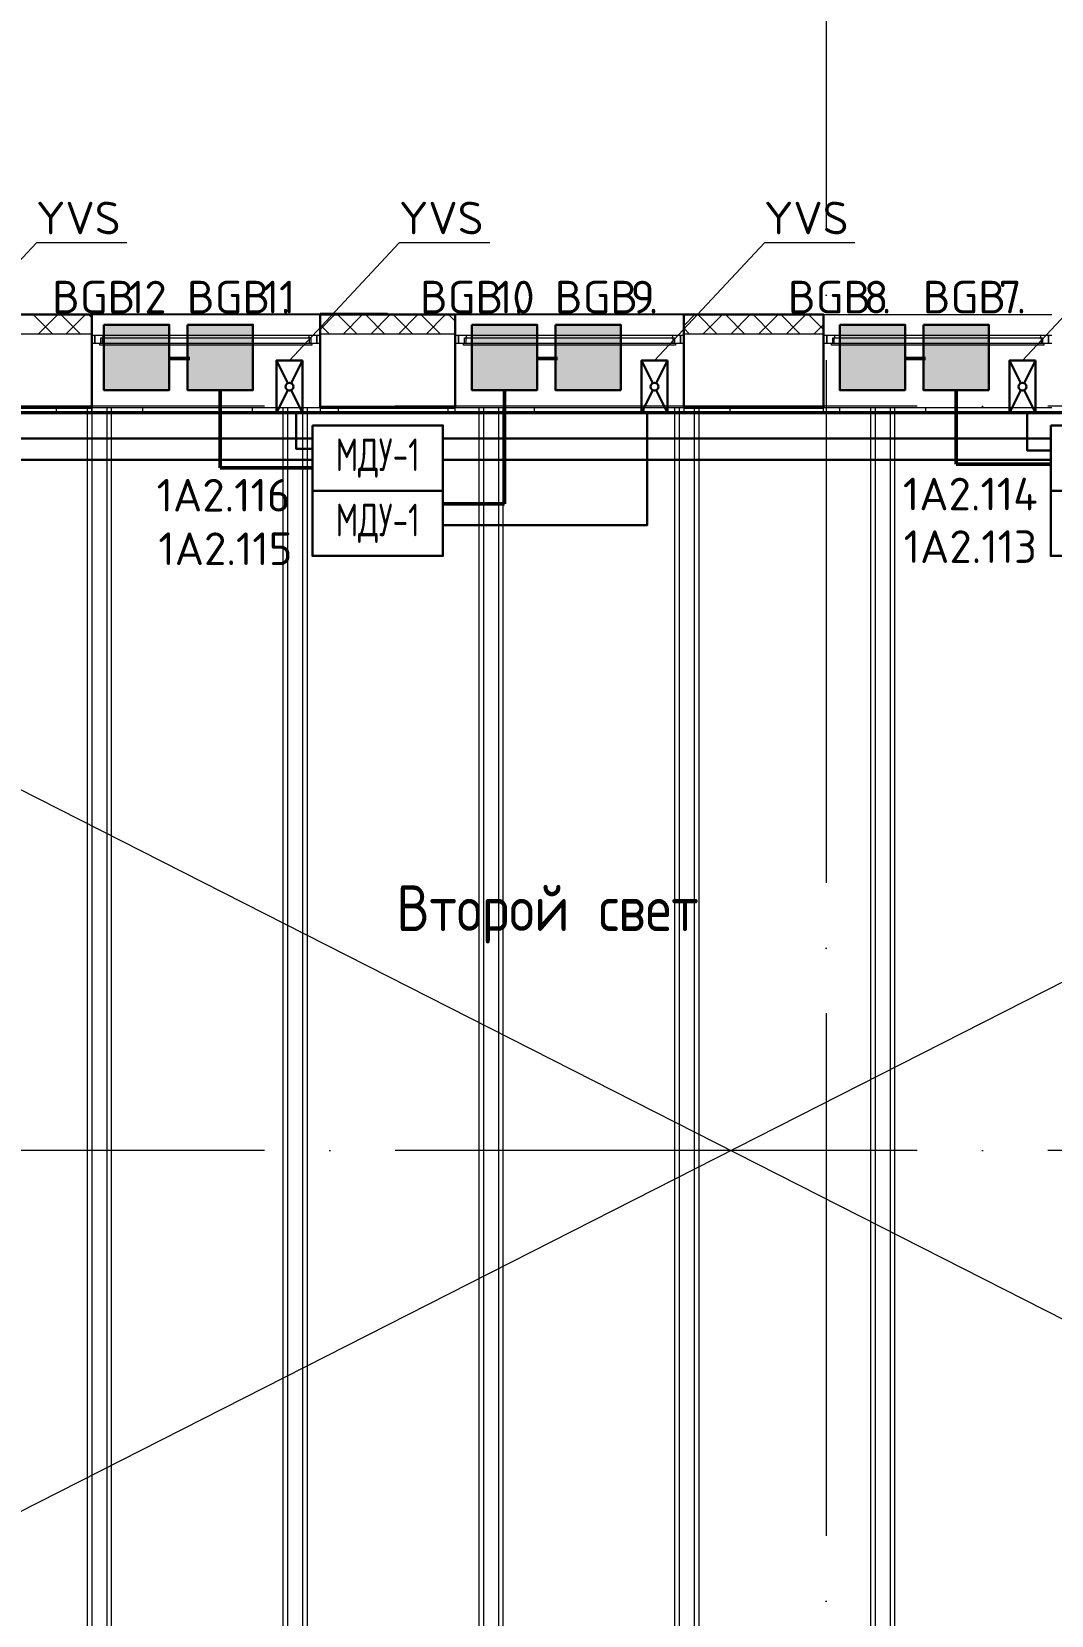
# Model space of a CAD drawing. Header units: millimetres. Extents: x -1073752 to 1436911, y -1379358 to 94781.
# Drawn here: x -1044638 to -1036828, y -1093247 to -1081121 of the extents above; entities that cross this region are included whole.
import ezdxf
from ezdxf.enums import TextEntityAlignment as Align

# ---------------------------------------------------------------- set-up
doc = ezdxf.new("R2010")
doc.units = ezdxf.units.MM
doc.set_wipeout_variables(frame=1)
doc.linetypes.add('ADSK_Линия сетки', pattern=[25, 20, -2.5, 0, -2.5])
doc.linetypes.add('ADSK_Сверху', pattern=[450, 300, -150])
for name, color, linetype, lineweight in [('_ Окна', 7, 'Continuous', 9), ('BGB', 1, 'Continuous', 30), ('RC-Дымоудаление', 1, 'Continuous', 30), ('RC-Линии_связи-Адресные', 5, 'Continuous', 50), ('Аннотация', 7, 'Continuous', 18), ('лс', 5, 'Continuous', 30), ('Окна', 7, 'Continuous', 9), ('Оси', 252, 'Continuous', 9), ('Перекрытие', 252, 'Continuous', 18), ('Стены внутренние', 7, 'Continuous', 18), ('Стены наружные', 7, 'Continuous', 18), ('Стены штриховка', 7, 'Continuous', 9)]:
    doc.layers.add(name, color=color, linetype=linetype, lineweight=lineweight)
for name, color, linetype in [('RC-Позиционные_обозначения', 7, 'Continuous'), ('RC-Таблицы', 7, 'Continuous'), ('TEXT1', 7, 'Continuous')]:
    doc.layers.add(name, color=color, linetype=linetype)
doc.layers.add('Линии', color=7, linetype='Continuous', lineweight=9, true_color=0x00a600)
doc.styles.add('GOST Common_1', font='', dxfattribs={"width": 0.9, "height": 350})
doc.styles.add('ISOCPEUR', font='isocpeur.ttf', dxfattribs={"height": 250})
doc.styles.add('RubezhCAD', font='isocpeur.ttf')
doc.styles.get("Standard").update_dxf_attribs({"font": 'arial.ttf'})
doc.styles.get('GOST Common_1').set_extended_font_data('GOST Common')

# ---------------------------------------------------------------- blocks, each defined once
blk = doc.blocks.new('Перекрытия 2 - Перекрытия 1-1699410-3 этаж копия 1')
at = {"layer": 'Перекрытие', "ltscale": 100}
for p, q in [((-20283, 26745), (-20283, 26710)), ((-20046, 26745), (-20046, 26710)), ((-20046, 26705), (-20046, 15415)), ((-20011, 26745), (-20011, 26710)), ((-20011, 26705), (-20011, 15415)), ((-19896, 26745), (-19896, 26710)), ((-19896, 26705), (-19896, 15415)), ((-19861, 26745), (-19861, 26710)), ((-19861, 26705), (-19861, 15415)), ((-19623, 26745), (-19623, 26710)), ((-18783, 26745), (-18783, 26710)), ((-18546, 26745), (-18546, 26710)), ((-18546, 26705), (-18546, 15415)), ((-18511, 26745), (-18511, 26710)), ((-18511, 26705), (-18511, 15415)), ((-18396, 26745), (-18396, 26710)), ((-18396, 26705), (-18396, 15415)), ((-18361, 26745), (-18361, 26710)), ((-18361, 26705), (-18361, 15415)), ((-18123, 26745), (-18123, 26710)), ((-17283, 26745), (-17283, 26710)), ((-17046, 26745), (-17046, 26710)), ((-17046, 26705), (-17046, 15415)), ((-17011, 26745), (-17011, 26710)), ((-17011, 26705), (-17011, 15415)), ((-16896, 26745), (-16896, 26710)), ((-16896, 26705), (-16896, 15415)), ((-16861, 26745), (-16861, 26710)), ((-16861, 26705), (-16861, 15415)), ((-16623, 26745), (-16623, 26710)), ((-15783, 26745), (-15783, 26710)), ((-15546, 26745), (-15546, 26710)), ((-15546, 26705), (-15546, 15415)), ((-15511, 26745), (-15511, 26710)), ((-15511, 26705), (-15511, 15415)), ((-15396, 26745), (-15396, 26710)), ((-15396, 26705), (-15396, 15415)), ((-15361, 26745), (-15361, 26710)), ((-15361, 26705), (-15361, 15415)), ((-15123, 26745), (-15123, 26710)), ((-14283, 26745), (-14283, 26710)), ((-14046, 26745), (-14046, 26710)), ((-14046, 26705), (-14046, 15415)), ((-14011, 26745), (-14011, 26710)), ((-14011, 26705), (-14011, 15415)), ((-13896, 26745), (-13896, 26710)), ((-13896, 26705), (-13896, 15415)), ((-13861, 26745), (-13861, 26710)), ((-13861, 26705), (-13861, 15415)), ((-13623, 26745), (-13623, 26710)), ((-12783, 26745), (-12783, 26710))]:
    blk.add_line(p, q, dxfattribs=at)
blk = doc.blocks.new('3 этаж')
at = {"layer": '_ Окна', "color": 251, "true_color": 0x636466}
for p, q in [((257496, 29777), (257471, 29777)), ((257471, 29719), (257496, 29719)), ((257496, 29719), (257496, 29777)), ((259221, 29777), (259196, 29777)), ((259196, 29777), (259196, 29719)), ((259196, 29719), (259221, 29719)), ((260281, 29777), (260256, 29777)), ((260256, 29719), (260281, 29719)), ((260281, 29719), (260281, 29777)), ((262006, 29777), (261981, 29777)), ((261981, 29777), (261981, 29719)), ((261981, 29719), (262006, 29719)), ((263101, 29777), (263076, 29777)), ((263076, 29719), (263101, 29719)), ((263101, 29719), (263101, 29777)), ((264826, 29777), (264801, 29777)), ((264801, 29777), (264801, 29719)), ((264801, 29719), (264826, 29719))]:
    blk.add_line(p, q, dxfattribs=at)
at = {"layer": '_ Окна', "color": 251, "lineweight": 18, "true_color": 0x636466}
for p, q in [((257555, 29777), (257496, 29777)), ((257496, 29777), (257496, 29719)), ((257496, 29719), (257534, 29719)), ((257542, 29719), (257542, 29760)), ((257542, 29760), (257554, 29760)), ((257560, 29760), (257555, 29777)), ((259136, 29777), (259132, 29760)), ((259196, 29777), (259136, 29777)), ((259138, 29760), (259150, 29760)), ((259150, 29760), (259150, 29719)), ((259158, 29719), (259196, 29719)), ((259196, 29719), (259196, 29777)), ((260340, 29777), (260281, 29777)), ((260281, 29777), (260281, 29719)), ((260281, 29719), (260319, 29719)), ((260327, 29719), (260327, 29760)), ((260327, 29760), (260339, 29760)), ((260345, 29760), (260340, 29777)), ((261921, 29777), (261917, 29760)), ((261981, 29777), (261921, 29777)), ((261923, 29760), (261935, 29760)), ((261935, 29760), (261935, 29719)), ((261943, 29719), (261981, 29719)), ((261981, 29719), (261981, 29777)), ((263160, 29777), (263101, 29777)), ((263101, 29777), (263101, 29719)), ((263101, 29719), (263139, 29719)), ((263147, 29719), (263147, 29760)), ((263147, 29760), (263159, 29760)), ((263165, 29760), (263160, 29777)), ((264741, 29777), (264737, 29760)), ((264801, 29777), (264741, 29777)), ((264743, 29760), (264755, 29760)), ((264755, 29760), (264755, 29719)), ((264763, 29719), (264801, 29719)), ((264801, 29719), (264801, 29777))]:
    blk.add_line(p, q, dxfattribs=at)
at = {"layer": 'Линии', "color": 251, "linetype": 'ADSK_Сверху', "ltscale": 200, "true_color": 0x636466}
for p, q in [((251146, 29237), (273586, 17837)), ((251146, 17837), (273586, 29237))]:
    blk.add_line(p, q, dxfattribs=at)
at = {"layer": 'Окна', "color": 251, "true_color": 0x636466}
for p, q in [((257534, 29719), (259158, 29719)), ((257534, 29702), (257534, 29719)), ((257554, 29760), (259138, 29760)), ((257554, 29719), (257554, 29760)), ((259136, 29777), (257555, 29777)), ((259138, 29760), (259138, 29719)), ((259158, 29719), (259158, 29702)), ((260319, 29719), (261943, 29719)), ((260319, 29702), (260319, 29719)), ((260339, 29760), (261923, 29760)), ((260339, 29719), (260339, 29760)), ((261921, 29777), (260340, 29777)), ((261923, 29760), (261923, 29719)), ((261943, 29719), (261943, 29702)), ((263139, 29719), (264763, 29719)), ((263139, 29702), (263139, 29719)), ((263159, 29760), (264743, 29760)), ((263159, 29719), (263159, 29760)), ((264741, 29777), (263160, 29777)), ((264743, 29760), (264743, 29719)), ((264763, 29719), (264763, 29702)), ((259158, 29702), (257534, 29702)), ((261943, 29702), (260319, 29702)), ((264763, 29702), (263139, 29702))]:
    blk.add_line(p, q, dxfattribs=at)
at = {"layer": 'Оси', "color": 251, "linetype": 'ADSK_Линия сетки', "ltscale": 200, "true_color": 0x636466}
for p, q in [((263096, 34587), (263096, 13337)), ((308796, 29237), (237074, 29237)), ((308796, 23537), (237074, 23537))]:
    blk.add_line(p, q, dxfattribs=at)
at = {"layer": 'Стены внутренние', "color": 251, "lineweight": 30, "true_color": 0x636466}
for p, q in [((256406, 29939), (257471, 29939)), ((257471, 29237), (257471, 29939)), ((259221, 29237), (259221, 29939)), ((259221, 29939), (260256, 29939)), ((260256, 29237), (260256, 29939)), ((262006, 29237), (262006, 29939)), ((263076, 29939), (262006, 29939)), ((263076, 29237), (263076, 29939))]:
    blk.add_line(p, q, dxfattribs=at)
at = {"layer": 'Стены внутренние', "color": 251, "linetype": 'Continuous', "lineweight": 9, "true_color": 0x636466}
for p, q in [((257172, 29787), (257022, 29937)), ((257062, 29787), (257212, 29937)), ((257384, 29787), (257234, 29937)), ((257274, 29787), (257424, 29937)), ((257469, 29914), (257446, 29937)), ((259221, 29824), (259334, 29937)), ((259293, 29787), (259221, 29859)), ((259505, 29787), (259355, 29937)), ((259372, 29939), (259370, 29937)), ((259396, 29787), (259546, 29937)), ((259717, 29787), (259567, 29937)), ((259608, 29787), (259758, 29937)), ((259930, 29787), (259780, 29937)), ((259820, 29787), (259970, 29937)), ((260142, 29787), (259992, 29937)), ((260032, 29787), (260182, 29937)), ((260254, 29887), (260204, 29937)), ((262006, 29851), (262091, 29937)), ((262051, 29787), (262006, 29832)), ((262263, 29787), (262113, 29937)), ((262153, 29787), (262303, 29937)), ((262279, 29937), (262277, 29939)), ((262475, 29787), (262325, 29937)), ((262366, 29787), (262516, 29937)), ((262687, 29787), (262537, 29937)), ((262578, 29787), (262728, 29937)), ((262899, 29787), (262749, 29937)), ((262790, 29787), (262940, 29937)), ((262865, 29937), (262864, 29938)), ((263076, 29822), (262962, 29937)), ((263002, 29787), (263076, 29860)), ((260244, 29787), (260256, 29798))]:
    blk.add_line(p, q, dxfattribs=at)
at = {"layer": 'Стены внутренние', "color": 251, "true_color": 0x636466}
for p, q in [((257471, 29939), (259221, 29939)), ((260256, 29939), (262006, 29939)), ((263076, 29939), (264826, 29939)), ((257471, 29787), (256406, 29787)), ((260256, 29787), (259221, 29787)), ((263076, 29787), (262006, 29787)), ((256406, 29237), (257471, 29237)), ((259221, 29237), (260256, 29237)), ((262006, 29237), (263076, 29237))]:
    blk.add_line(p, q, dxfattribs=at)
at = {"layer": 'Стены наружные', "color": 251, "true_color": 0x636466}
for p, q in [((256946, 29944), (259221, 29944)), ((257471, 29944), (257471, 29939)), ((259738, 29944), (263076, 29944)), ((262541, 29939), (262541, 29944)), ((263076, 29939), (263076, 29944)), ((262006, 29192), (256406, 29192)), ((259221, 29222), (257471, 29222)), ((257471, 29192), (257471, 29222)), ((259221, 29222), (259221, 29192)), ((262006, 29222), (260256, 29222)), ((260256, 29192), (260256, 29222)), ((262006, 29222), (262006, 29192)), ((267626, 29192), (262006, 29192)), ((264826, 29222), (263076, 29222)), ((263076, 29192), (263076, 29222))]:
    blk.add_line(p, q, dxfattribs=at)
at = {"layer": 'Стены наружные', "color": 251, "lineweight": 30, "true_color": 0x636466}
for p, q in [((259738, 29944), (259221, 29944)), ((259221, 29944), (259221, 29939)), ((259221, 29939), (259738, 29939)), ((259738, 29944), (259738, 29939)), ((257471, 29222), (257471, 29237)), ((259221, 29222), (259221, 29237)), ((260256, 29222), (260256, 29237)), ((262006, 29222), (262006, 29237)), ((263076, 29222), (263076, 29237)), ((251191, 29187), (273541, 29187)), ((273541, 29182), (251191, 29182)), ((256406, 29222), (257471, 29222)), ((259221, 29222), (260256, 29222)), ((263076, 29222), (262006, 29222))]:
    blk.add_line(p, q, dxfattribs=at)
at = {"layer": 'Стены наружные', "color": 251, "linetype": 'Continuous', "lineweight": 9, "true_color": 0x636466}
for p, q in [((259374, 29944), (259372, 29939)), ((257134, 29222), (257149, 29237)), ((259255, 29222), (259270, 29237)), ((259679, 29222), (259694, 29237)), ((260104, 29222), (260119, 29237)), ((262225, 29222), (262240, 29237)), ((262649, 29222), (262664, 29237)), ((263073, 29222), (263076, 29224))]:
    blk.add_line(p, q, dxfattribs=at)
at = {"layer": 'Стены штриховка', "color": 251, "true_color": 0x636466}
for p, q in [((256408, 29937), (257469, 29937)), ((257469, 29937), (257469, 29863)), ((257469, 29863), (257471, 29863)), ((259221, 29863), (259223, 29863)), ((259223, 29863), (259223, 29937)), ((259223, 29937), (260254, 29937)), ((260254, 29937), (260254, 29863)), ((260254, 29863), (260256, 29863)), ((262006, 29863), (262008, 29863)), ((262008, 29863), (262008, 29937)), ((262008, 29937), (263074, 29937)), ((263074, 29937), (263074, 29863)), ((263074, 29863), (263076, 29863))]:
    blk.add_line(p, q, dxfattribs=at)
at = {"layer": 'Перекрытие', "color": 251, "true_color": 0x636466}
blk.add_blockref('Перекрытия 2 - Перекрытия 1-1699410-3 этаж копия 1', (277482, 2476), dxfattribs=at)
at = {"layer": 'Аннотация', "color": 251, "true_color": 0x636466, "style": 'GOST Common_1', "width": 0.9}
for s, p in [('Второй', (259806, 25217)), ('свет', (261354, 25217))]:
    blk.add_text(s, height=350, dxfattribs=at).set_placement(p)
blk = doc.blocks.new('*U2681')
at = {"layer": 'BGB'}
h = blk.add_hatch(color=256, dxfattribs=at)
h.paths.add_polyline_path([(250, -250), (250, 250), (-250, 250), (-250, -250)])
h.paths.add_polyline_path([(-217, -75), (-217, 75), (217, 75), (217, -75)], flags=16)
at = {"layer": 'BGB', "true_color": 0xffffff}
blk.add_hatch(color=7, dxfattribs=at).paths.add_polyline_path([(217, -75), (217, 75), (-217, 75), (-217, -75)])
at = {"layer": 'BGB'}
blk.add_lwpolyline([(-250, 250), (-250, -250), (250, -250), (250, 250)], close=True, dxfattribs=at)
at = {"layer": 'TEXT1', "style": 'RubezhCAD'}
for s, p in [('BGB', (-255, 337)), ('.', (464, 337))]:
    blk.add_text(s, height=250, dxfattribs=at).set_placement(p)
blk.add_attdef('PPK', text='', height=250, dxfattribs=at).set_placement((-265, 337), align=Align.RIGHT)
for tag, p in [('SHL', (326, 337)), ('N', (507, 337))]:
    blk.add_attdef(tag, p, '', height=250, dxfattribs=at)
blk = doc.blocks.new('*U2697')
at = {"layer": 'BGB'}
h = blk.add_hatch(color=256, dxfattribs=at)
h.paths.add_polyline_path([(250, -250), (250, 250), (-250, 250), (-250, -250)])
h.paths.add_polyline_path([(-217, -75), (-217, 75), (217, 75), (217, -75)], flags=16)
at = {"layer": 'BGB', "true_color": 0xffffff}
blk.add_hatch(color=7, dxfattribs=at).paths.add_polyline_path([(217, -75), (217, 75), (-217, 75), (-217, -75)])
at = {"layer": 'BGB'}
blk.add_lwpolyline([(-250, 250), (-250, -250), (250, -250), (250, 250)], close=True, dxfattribs=at)
at = {"layer": 'TEXT1', "style": 'RubezhCAD'}
for s, p in [('BGB', (-647, 337)), ('.', (72, 337))]:
    blk.add_text(s, height=250, dxfattribs=at).set_placement(p)
blk.add_attdef('PPK', text='', height=250, dxfattribs=at).set_placement((-657, 337), align=Align.RIGHT)
for tag, p in [('SHL', (-65, 337)), ('N', (115, 337))]:
    blk.add_attdef(tag, p, '', height=250, dxfattribs=at)
blk = doc.blocks.new('*U2698')
at = {"layer": 'BGB'}
h = blk.add_hatch(color=256, dxfattribs=at)
h.paths.add_polyline_path([(250, -250), (250, 250), (-250, 250), (-250, -250)])
h.paths.add_polyline_path([(-217, -75), (-217, 75), (217, 75), (217, -75)], flags=16)
at = {"layer": 'BGB', "true_color": 0xffffff}
blk.add_hatch(color=7, dxfattribs=at).paths.add_polyline_path([(217, -75), (217, 75), (-217, 75), (-217, -75)])
at = {"layer": 'BGB'}
blk.add_lwpolyline([(-250, 250), (-250, -250), (250, -250), (250, 250)], close=True, dxfattribs=at)
at = {"layer": 'TEXT1', "style": 'RubezhCAD'}
for s, p in [('BGB', (-255, 337)), ('.', (464, 337))]:
    blk.add_text(s, height=250, dxfattribs=at).set_placement(p)
blk.add_attdef('PPK', text='', height=250, dxfattribs=at).set_placement((-265, 337), align=Align.RIGHT)
for tag, p in [('SHL', (326, 337)), ('N', (507, 337))]:
    blk.add_attdef(tag, p, '', height=250, dxfattribs=at)
blk = doc.blocks.new('*U2699')
at = {"layer": 'BGB'}
h = blk.add_hatch(color=256, dxfattribs=at)
h.paths.add_polyline_path([(250, -250), (250, 250), (-250, 250), (-250, -250)])
h.paths.add_polyline_path([(-217, -75), (-217, 75), (217, 75), (217, -75)], flags=16)
at = {"layer": 'BGB', "true_color": 0xffffff}
blk.add_hatch(color=7, dxfattribs=at).paths.add_polyline_path([(217, -75), (217, 75), (-217, 75), (-217, -75)])
at = {"layer": 'BGB'}
blk.add_lwpolyline([(-250, 250), (-250, -250), (250, -250), (250, 250)], close=True, dxfattribs=at)
at = {"layer": 'TEXT1', "style": 'RubezhCAD'}
for s, p in [('BGB', (-647, 337)), ('.', (72, 337))]:
    blk.add_text(s, height=250, dxfattribs=at).set_placement(p)
blk.add_attdef('PPK', text='', height=250, dxfattribs=at).set_placement((-657, 337), align=Align.RIGHT)
for tag, p in [('SHL', (-65, 337)), ('N', (115, 337))]:
    blk.add_attdef(tag, p, '', height=250, dxfattribs=at)
blk = doc.blocks.new('*U2700')
at = {"layer": 'BGB'}
h = blk.add_hatch(color=256, dxfattribs=at)
h.paths.add_polyline_path([(250, -250), (250, 250), (-250, 250), (-250, -250)])
h.paths.add_polyline_path([(-217, -75), (-217, 75), (217, 75), (217, -75)], flags=16)
at = {"layer": 'BGB', "true_color": 0xffffff}
blk.add_hatch(color=7, dxfattribs=at).paths.add_polyline_path([(217, -75), (217, 75), (-217, 75), (-217, -75)])
at = {"layer": 'BGB'}
blk.add_lwpolyline([(-250, 250), (-250, -250), (250, -250), (250, 250)], close=True, dxfattribs=at)
at = {"layer": 'TEXT1', "style": 'RubezhCAD'}
for s, p in [('BGB', (-255, 337)), ('.', (464, 337))]:
    blk.add_text(s, height=250, dxfattribs=at).set_placement(p)
blk.add_attdef('PPK', text='', height=250, dxfattribs=at).set_placement((-265, 337), align=Align.RIGHT)
for tag, p in [('SHL', (326, 337)), ('N', (507, 337))]:
    blk.add_attdef(tag, p, '', height=250, dxfattribs=at)
blk = doc.blocks.new('*U2701')
at = {"layer": 'BGB'}
h = blk.add_hatch(color=256, dxfattribs=at)
h.paths.add_polyline_path([(250, -250), (250, 250), (-250, 250), (-250, -250)])
h.paths.add_polyline_path([(-217, -75), (-217, 75), (217, 75), (217, -75)], flags=16)
at = {"layer": 'BGB', "true_color": 0xffffff}
blk.add_hatch(color=7, dxfattribs=at).paths.add_polyline_path([(217, -75), (217, 75), (-217, 75), (-217, -75)])
at = {"layer": 'BGB'}
blk.add_lwpolyline([(-250, 250), (-250, -250), (250, -250), (250, 250)], close=True, dxfattribs=at)
at = {"layer": 'TEXT1', "style": 'RubezhCAD'}
for s, p in [('BGB', (-647, 337)), ('.', (72, 337))]:
    blk.add_text(s, height=250, dxfattribs=at).set_placement(p)
blk.add_attdef('PPK', text='', height=250, dxfattribs=at).set_placement((-657, 337), align=Align.RIGHT)
for tag, p in [('SHL', (-65, 337)), ('N', (115, 337))]:
    blk.add_attdef(tag, p, '', height=250, dxfattribs=at)
blk = doc.blocks.new('A$C73BA6E17')
at = {"color": 5, "lineweight": 30}
for points in [[(0, 200), (400, 200), (400, 0), (0, 0), (0, 200)], [(0, 200), (173, 113)], [(400, 200), (227, 113)], [(173, 87), (0, 0)], [(227, 87), (400, 0)]]:
    blk.add_lwpolyline(points, dxfattribs=at)
blk.add_circle((200, 100), 30, dxfattribs=at)
blk = doc.blocks.new('RC-UGO-MDU-01')
at = {"layer": 'RC-Дымоудаление'}
blk.add_point((0, 0), dxfattribs=at)
blk.add_wipeout([(5, 2.5), (5, -2.5), (-5, -2.5), (-5, 2.5)]).dxf.layer = 'RC-Дымоудаление'
blk.add_wipeout([(-5, -2.5), (-5, 2.5), (5, 2.5), (5, -2.5)]).dxf.layer = 'RC-Дымоудаление'
blk.add_lwpolyline([(-5, 2.5), (5, 2.5), (5, -2.5), (-5, -2.5), (-5, 2.5)], close=True, dxfattribs=at)
at = {"layer": 'RC-Дымоудаление', "ltscale": 100, "style": 'ISOCPEUR', "width": 0.7}
blk.add_text('МДУ-1', height=2.5, dxfattribs=at).set_placement((0, 0), align=Align.MIDDLE)
at = {"layer": 'RC-Дымоудаление'}
blk.add_attdef('PSTN', text='', height=2.5, dxfattribs=at).set_placement((5.82, 2.37), align=Align.BOTTOM_CENTER)

msp = doc.modelspace()

# ---------------------------------------------------------------- linework, layer by layer
at = {"layer": 'RC-Линии_связи-Адресные', "color": 3, "ltscale": 2}
for p, q in [((-1043194.1, -1083865.3), (-1043194.1, -1084459.7)), ((-1041016.7, -1083865.3), (-1041016.7, -1084736.8)), ((-1037557.7, -1083865.3), (-1037557.7, -1084432.1)), ((-1037557.7, -1084432.1), (-1036831.9, -1084432.1)), ((-1043194.1, -1084459.7), (-1042488, -1084459.7)), ((-1041016.7, -1084736.8), (-1041488.4, -1084736.8))]:
    msp.add_line(p, q, dxfattribs=at)
at = {"layer": 'RC-Линии_связи-Адресные', "color": 3, "ltscale": 100}
for points in [[(-1043427.5, -1083624.3), (-1043584.9, -1083624.3)], [(-1040609.3, -1083624.3), (-1040766.7, -1083624.3)], [(-1037791.1, -1083624.3), (-1037948.5, -1083624.3)]]:
    msp.add_lwpolyline(points, dxfattribs=at)
at = {"layer": 'лс'}
for p, q in [((-1047024.9, -1084236.3), (-1043433.6, -1084236.3)), ((-1043433.6, -1084236.3), (-1040650.1, -1084236.3)), ((-1040650.1, -1084236.3), (-1037853.8, -1084236.3)), ((-1037853.8, -1084236.3), (-1035031.7, -1084236.3)), ((-1047024.9, -1084398.6), (-1042488, -1084398.6)), ((-1041488.4, -1084398.6), (-1036831.9, -1084398.6))]:
    msp.add_line(p, q, dxfattribs=at)
at = {"layer": 'лс', "color": 0, "lineweight": 20}
for points in [[(-1043908.5, -1082736.7), (-1044602.2, -1082736.7), (-1045443.7, -1083639.3)], [(-1041128.5, -1082736.7), (-1041822.2, -1082736.7), (-1042663.7, -1083639.3)], [(-1038332.5, -1082736.7), (-1039026.2, -1082736.7), (-1039867.7, -1083639.3)], [(-1035513.5, -1082736.7), (-1036207.2, -1082736.7), (-1037048.7, -1083639.3)]]:
    msp.add_lwpolyline(points, dxfattribs=at)
at = {"layer": 'лс', "color": 11}
for points in [[(-1042488, -1084314.2), (-1042613.6, -1084314.2), (-1042613.6, -1084039.3)], [(-1041488.4, -1084898.4), (-1039922.6, -1084898.4), (-1039922.6, -1084039.3)], [(-1036831.9, -1084327.2), (-1037012.9, -1084327.2), (-1037012.9, -1084039.3)]]:
    msp.add_lwpolyline(points, dxfattribs=at)

# ---------------------------------------------------------------- block references
msp.add_blockref('3 этаж', (-1301649.5, -1113224.3))
at = {"rotation": 270}
for p in [(-1042763.7, -1083639.3), (-1039967.7, -1083639.3), (-1037148.7, -1083639.3)]:
    msp.add_blockref('A$C73BA6E17', p, dxfattribs=at)
at = {"layer": 'BGB'}
ref = msp.add_blockref('*U2701', (-1043834.9, -1083615.3), dxfattribs=at)
ref.add_attrib('SHL', '12', (-1043900.1, -1083278), dxfattribs={"layer": 'TEXT1', "height": 250, "style": 'RubezhCAD'})
ref = msp.add_blockref('*U2700', (-1043194.1, -1083615.3), dxfattribs=at)
ref.add_attrib('SHL', '11', (-1042867.9, -1083278), dxfattribs={"layer": 'TEXT1', "height": 250, "style": 'RubezhCAD'})
ref = msp.add_blockref('*U2699', (-1041016.7, -1083615.3), dxfattribs=at)
ref.add_attrib('SHL', '10', (-1041081.9, -1083278), dxfattribs={"layer": 'TEXT1', "height": 250, "style": 'RubezhCAD'})
ref = msp.add_blockref('*U2698', (-1040375.9, -1083615.3), dxfattribs=at)
ref.add_attrib('SHL', '9', (-1040049.7, -1083278), dxfattribs={"layer": 'TEXT1', "height": 250, "style": 'RubezhCAD'})
ref = msp.add_blockref('*U2697', (-1038198.5, -1083615.3), dxfattribs=at)
ref.add_attrib('SHL', '8', (-1038263.7, -1083278), dxfattribs={"layer": 'TEXT1', "height": 250, "style": 'RubezhCAD'})
ref = msp.add_blockref('*U2681', (-1037557.7, -1083615.3), dxfattribs=at)
ref.add_attrib('SHL', '7', (-1037231.5, -1083278), dxfattribs={"layer": 'TEXT1', "height": 250, "style": 'RubezhCAD'})

# ---------------------------------------------------------------- texts
at = {"layer": 'RC-Таблицы', "linetype": 'Continuous', "lineweight": 40, "char_height": 250, "width": 2400, "attachment_point": 5, "style": 'RubezhCAD'}
for insert in [(-1044281.3, -1082547.7), (-1041501.3, -1082547.7), (-1038705.3, -1082547.7)]:
    msp.add_mtext('YVS', dxfattribs=dict(at, insert=insert))

# ---------------------------------------------------------------- next in the draw order: block references
at = {"layer": 'RC-Дымоудаление', "color": 4, "linetype": 'Continuous', "lineweight": 40, "ltscale": 15}
ref = msp.add_blockref('RC-UGO-MDU-01', (-1041988.2, -1084386.1), dxfattribs=dict(at, xscale=100, yscale=100, zscale=100))
ref.add_attrib('PSTN', '1А2.116', dxfattribs={"layer": 'RC-Позиционные_обозначения', "height": 250, "style": 'RubezhCAD'}).set_placement((-1043168.4, -1084870.2), align=Align.BOTTOM_CENTER)
ref = msp.add_blockref('RC-UGO-MDU-01', (-1036332.1, -1084386.1), dxfattribs=dict(at, xscale=100, yscale=100, zscale=100))
ref.add_attrib('PSTN', '1А2.114', dxfattribs={"layer": 'RC-Позиционные_обозначения', "height": 250, "style": 'RubezhCAD'}).set_placement((-1037448.5, -1084861.2), align=Align.BOTTOM_CENTER)

# ---------------------------------------------------------------- next in the draw order: block references
ref = msp.add_blockref('RC-UGO-MDU-01', (-1041988.2, -1084885.6), dxfattribs=dict(at, xscale=100, yscale=100, zscale=100))
ref.add_attrib('PSTN', '1А2.115', dxfattribs={"layer": 'RC-Позиционные_обозначения', "height": 250, "style": 'RubezhCAD'}).set_placement((-1043154.5, -1085280.1), align=Align.BOTTOM_CENTER)
ref = msp.add_blockref('RC-UGO-MDU-01', (-1036332.1, -1084885.6), dxfattribs=dict(at, xscale=100, yscale=100, zscale=100))
ref.add_attrib('PSTN', '1А2.113', dxfattribs={"layer": 'RC-Позиционные_обозначения', "height": 250, "style": 'RubezhCAD'}).set_placement((-1037448.5, -1085264.2), align=Align.BOTTOM_CENTER)

doc.saveas('drawing.dxf')
